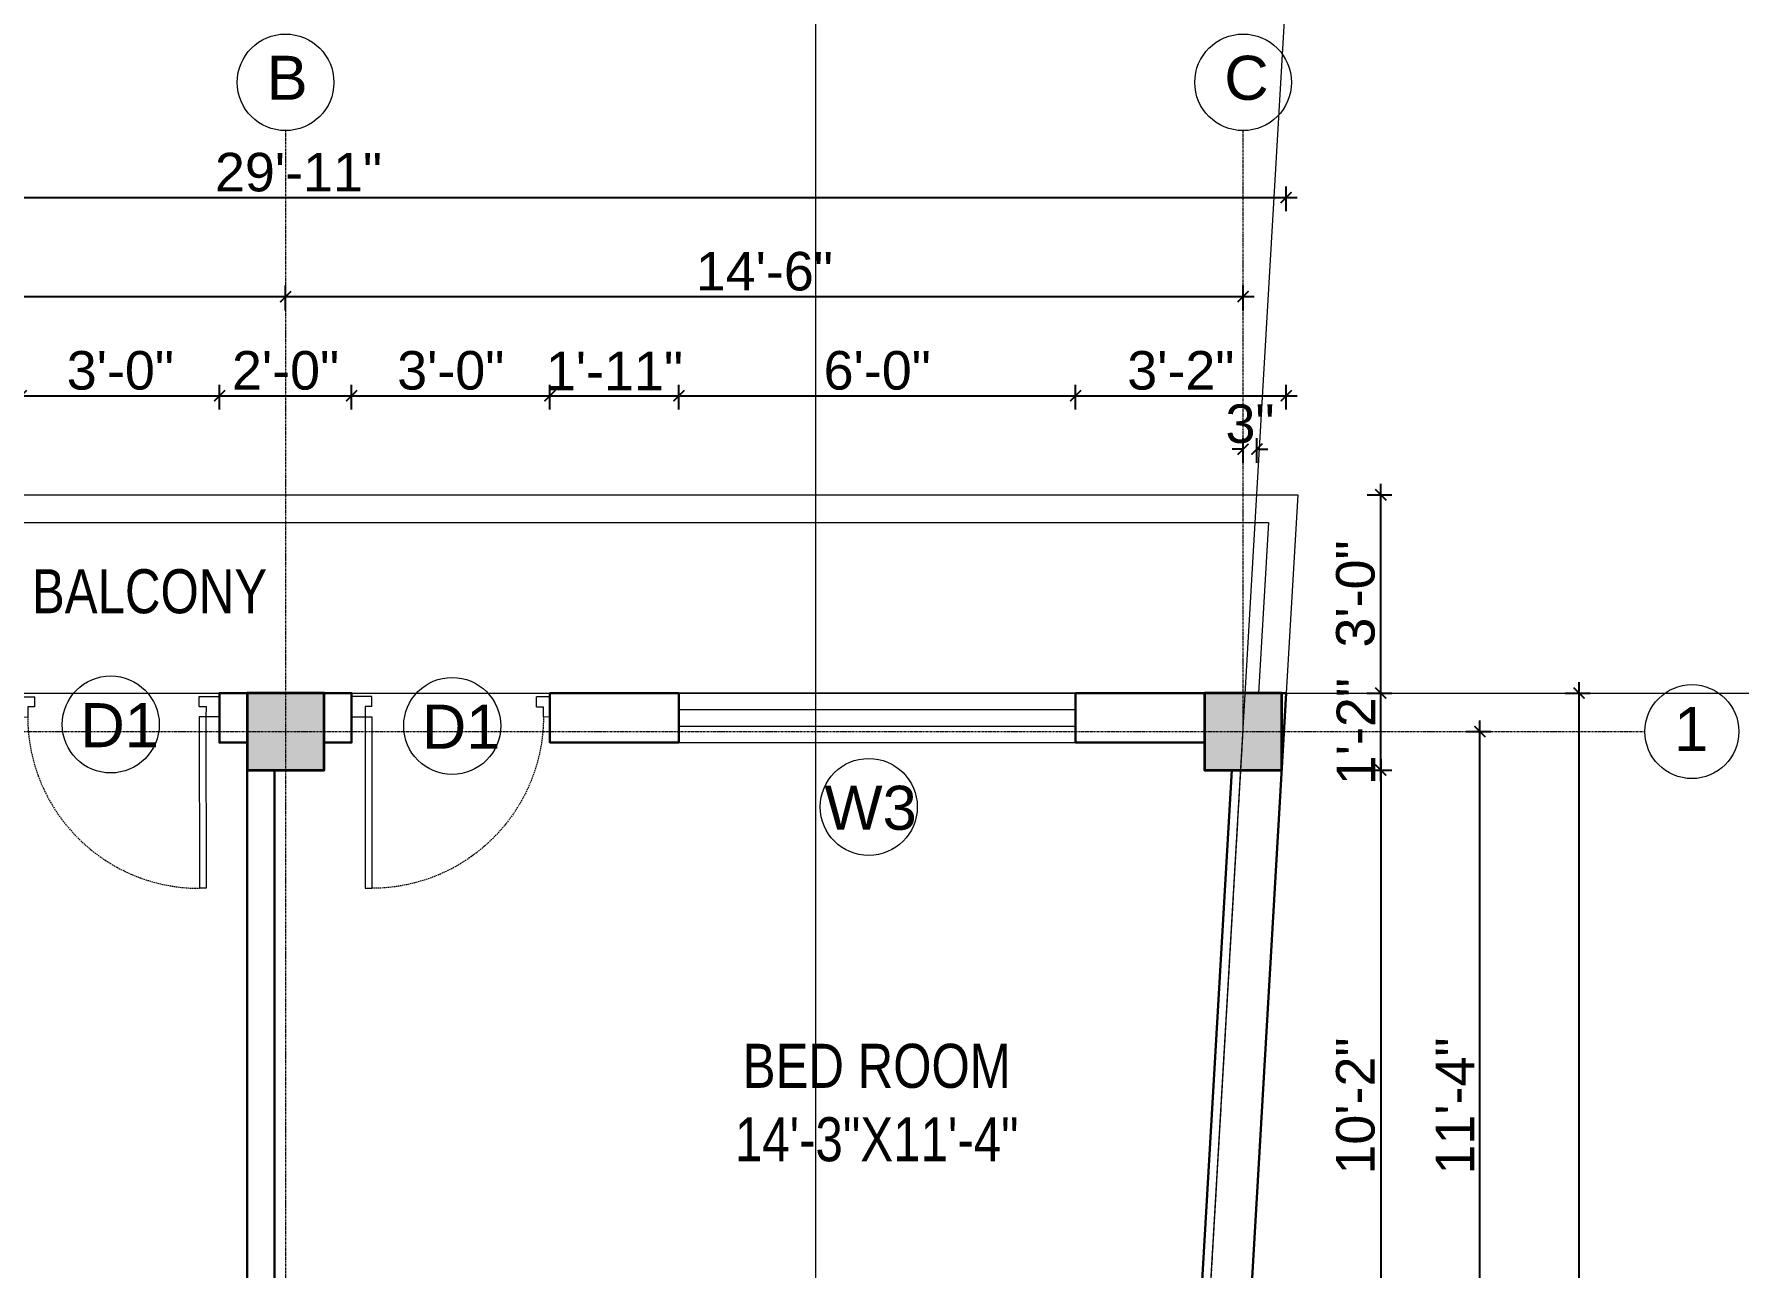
# Model space of a CAD drawing. Header units: inches. Extents: x 84707 to 107235, y 3922 to 10323.
# Drawn here: x 85552.4 to 85861.9, y 10051.1 to 10275.2 of the extents above; entities that cross this region are included whole.
import ezdxf

# ---------------------------------------------------------------- set-up
doc = ezdxf.new("R2010")
doc.units = ezdxf.units.IN
doc.header["$MEASUREMENT"] = 0
doc.linetypes.add('CENTER', pattern=[2, 1.25, -0.25, 0.25, -0.25])
doc.linetypes.add('HIDDEN', pattern=[0.375, 0.25, -0.125])
for name, color, linetype, lineweight in [('Annotate-Lite.w', 4, 'Continuous', 9), ('Annotations-Bold.w', 2, 'Continuous', 13), ('COLOUM', 3, 'Continuous', 35), ('DIM-2', 4, 'Continuous', 20), ('Door-Window.w', 4, 'Continuous', 15), ('wall', 240, 'Continuous', 30), ('wall light', 6, 'Continuous', 18), ('window', 130, 'Continuous', 13)]:
    doc.layers.add(name, color=color, linetype=linetype, lineweight=lineweight)
doc.styles.add('ARAIL', font='arial.ttf')
doc.styles.add('DIM', font='arial.ttf', dxfattribs={"width": 0.8})
doc.styles.add('gaurav', font='arial.ttf')
doc.dimstyles.new('8 inch dim', dxfattribs={"dimtxt": 7, "dimasz": 2, "dimexe": 2, "dimexo": 1, "dimgap": 1, "dimtad": 1, "dimdec": 0, "dimzin": 3, "dimdsep": 46, "dimlunit": 4, "dimtxsty": 'ARAIL', "dimblk": 'ARCHTICK', "dimcen": 0.09, "dimdle": 2, "dimadec": 0, "dimazin": 0, "dimtfac": 1, "dimtdec": 0, "dimtix": 1, "dimtofl": 0, "dimtmove": 1, "dimatfit": 3, "dimldrblk": 'ARCHTICK', "dimfxlon": 1, "dimtolj": 1, "dimtzin": 0, "dimarcsym": 0})

# ---------------------------------------------------------------- blocks, each defined once
blk = doc.blocks.new('column 14')
at = {"layer": 'COLOUM'}
h = blk.add_hatch(color=256, dxfattribs=at)
h.dxf.hatch_style = 1
h.paths.add_polyline_path([(7, 7), (-7, 7), (-7, -7), (7, -7)])
blk.add_lwpolyline([(7, 7), (7, -7), (-7, -7), (-7, 7)], close=True, dxfattribs=at)
blk = doc.blocks.new('*U9')
at = {"layer": 'Door-Window.w', "ltscale": 3}
for p, q in [((11067.44, 10097.93), (11092.24, 10116.76)), ((11068.18, 10096.96), (11093, 10115.8)), ((11092.24, 10116.76), (11093, 10115.8)), ((11063.03, 10097.66), (11065.96, 10099.89)), ((11065.25, 10094.74), (11063.03, 10097.66)), ((11065.96, 10099.89), (11067.44, 10097.93)), ((11065.97, 10096.82), (11067.44, 10097.93)), ((11067.44, 10097.93), (11068.18, 10096.96)), ((11066.71, 10095.85), (11065.25, 10094.74)), ((11066.71, 10095.85), (11065.97, 10096.82)), ((11084.8, 10072.06), (11083.33, 10070.95)), ((11084.81, 10068.99), (11083.33, 10070.95)), ((11084.8, 10072.06), (11085.54, 10071.08)), ((11084.81, 10068.99), (11087.74, 10071.22)), ((11085.54, 10071.08), (11087, 10072.19)), ((11087.74, 10071.22), (11087, 10072.19))]:
    blk.add_line(p, q, dxfattribs=at)
at = {"layer": 'Door-Window.w', "color": 9, "linetype": 'HIDDEN', "lineweight": 18}
blk.add_arc((11068.18, 10096.96), 31.16, 307.2347, 37.1906, dxfattribs=at)
blk = doc.blocks.new('_ArchTick')
at = {"color": 0, "linetype": 'ByBlock', "const_width": 0.15}
blk.add_lwpolyline([(-0.5, -0.5), (0.5, 0.5)], dxfattribs=at)
blk = doc.blocks.new('*D514')
at = {"layer": 'Defpoints', "color": 0, "transparency": 16777216}
for p in [(85586.03, 10209.52), (85550.03, 10155.51), (85586.03, 10155.52)]:
    blk.add_point(p, dxfattribs=at)
at = {"layer": 'DIM-2', "color": 0, "lineweight": -2, "transparency": 16777216}
for p, q in [((85550.03, 10207.02), (85550.03, 10211.52)), ((85586.03, 10207.02), (85586.03, 10211.52)), ((85548.03, 10209.52), (85588.03, 10209.52))]:
    blk.add_line(p, q, dxfattribs=at)
at = {"layer": 'DIM-2', "color": 0, "lineweight": -2, "transparency": 16777216, "xscale": 2, "yscale": 2, "zscale": 2, "rotation": 180}
blk.add_blockref('_ArchTick', (85550.03, 10209.52), dxfattribs=at)
at = {"layer": 'DIM-2', "color": 0, "lineweight": -2, "transparency": 16777216, "xscale": 2, "yscale": 2, "zscale": 2}
blk.add_blockref('_ArchTick', (85586.03, 10209.52), dxfattribs=at)
at = {"layer": 'DIM-2', "color": 0, "transparency": 16777216, "insert": (85568.03, 10214.09), "char_height": 7, "attachment_point": 5, "style": 'ARAIL'}
blk.add_mtext('\\A1;3\'-0"', dxfattribs=at)
blk = doc.blocks.new('*D415')
at = {"layer": 'Defpoints', "color": 0, "transparency": 16777216}
for p in [(85610.03, 10209.52), (85586.03, 10155.52), (85610.03, 10155.52)]:
    blk.add_point(p, dxfattribs=at)
at = {"layer": 'DIM-2', "color": 0, "lineweight": -2, "transparency": 16777216}
for p, q in [((85586.03, 10207.02), (85586.03, 10211.52)), ((85610.03, 10207.02), (85610.03, 10211.52)), ((85584.03, 10209.52), (85612.03, 10209.52))]:
    blk.add_line(p, q, dxfattribs=at)
at = {"layer": 'DIM-2', "color": 0, "lineweight": -2, "transparency": 16777216, "xscale": 2, "yscale": 2, "zscale": 2, "rotation": 180}
blk.add_blockref('_ArchTick', (85586.03, 10209.52), dxfattribs=at)
at = {"layer": 'DIM-2', "color": 0, "lineweight": -2, "transparency": 16777216, "xscale": 2, "yscale": 2, "zscale": 2}
blk.add_blockref('_ArchTick', (85610.03, 10209.52), dxfattribs=at)
at = {"layer": 'DIM-2', "color": 0, "transparency": 16777216, "insert": (85598.03, 10214.09), "char_height": 7, "attachment_point": 5, "style": 'ARAIL'}
blk.add_mtext('\\A1;2\'-0"', dxfattribs=at)
blk = doc.blocks.new('*D515')
at = {"layer": 'Defpoints', "color": 0, "transparency": 16777216}
for p in [(85646.03, 10209.52), (85610.03, 10155.52), (85646.03, 10155.52)]:
    blk.add_point(p, dxfattribs=at)
at = {"layer": 'DIM-2', "color": 0, "lineweight": -2, "transparency": 16777216}
for p, q in [((85610.03, 10207.02), (85610.03, 10211.52)), ((85646.03, 10207.02), (85646.03, 10211.52)), ((85608.03, 10209.52), (85648.03, 10209.52))]:
    blk.add_line(p, q, dxfattribs=at)
at = {"layer": 'DIM-2', "color": 0, "lineweight": -2, "transparency": 16777216, "xscale": 2, "yscale": 2, "zscale": 2, "rotation": 180}
blk.add_blockref('_ArchTick', (85610.03, 10209.52), dxfattribs=at)
at = {"layer": 'DIM-2', "color": 0, "lineweight": -2, "transparency": 16777216, "xscale": 2, "yscale": 2, "zscale": 2}
blk.add_blockref('_ArchTick', (85646.03, 10209.52), dxfattribs=at)
at = {"layer": 'DIM-2', "color": 0, "transparency": 16777216, "insert": (85628.03, 10214.09), "char_height": 7, "attachment_point": 5, "style": 'ARAIL'}
blk.add_mtext('\\A1;3\'-0"', dxfattribs=at)
blk = doc.blocks.new('*D516')
at = {"layer": 'Defpoints', "color": 0, "transparency": 16777216}
for p in [(85669.47, 10209.52), (85646.03, 10155.52), (85669.47, 10155.52)]:
    blk.add_point(p, dxfattribs=at)
at = {"layer": 'DIM-2', "color": 0, "lineweight": -2, "transparency": 16777216}
for p, q in [((85646.03, 10207.02), (85646.03, 10211.52)), ((85669.47, 10207.02), (85669.47, 10211.52)), ((85644.03, 10209.52), (85671.47, 10209.52))]:
    blk.add_line(p, q, dxfattribs=at)
at = {"layer": 'DIM-2', "color": 0, "lineweight": -2, "transparency": 16777216, "xscale": 2, "yscale": 2, "zscale": 2, "rotation": 180}
blk.add_blockref('_ArchTick', (85646.03, 10209.52), dxfattribs=at)
at = {"layer": 'DIM-2', "color": 0, "lineweight": -2, "transparency": 16777216, "xscale": 2, "yscale": 2, "zscale": 2}
blk.add_blockref('_ArchTick', (85669.47, 10209.52), dxfattribs=at)
at = {"layer": 'DIM-2', "color": 0, "transparency": 16777216, "insert": (85657.75, 10214.03), "char_height": 7, "attachment_point": 5, "style": 'ARAIL'}
blk.add_mtext('\\A1;1\'-11"', dxfattribs=at)
blk = doc.blocks.new('*D517')
at = {"layer": 'Defpoints', "color": 0, "transparency": 16777216}
for p in [(85741.47, 10209.52), (85669.47, 10155.52), (85741.47, 10155.52)]:
    blk.add_point(p, dxfattribs=at)
at = {"layer": 'DIM-2', "color": 0, "lineweight": -2, "transparency": 16777216}
for p, q in [((85669.47, 10207.02), (85669.47, 10211.52)), ((85741.47, 10207.02), (85741.47, 10211.52)), ((85667.47, 10209.52), (85743.47, 10209.52))]:
    blk.add_line(p, q, dxfattribs=at)
at = {"layer": 'DIM-2', "color": 0, "lineweight": -2, "transparency": 16777216, "xscale": 2, "yscale": 2, "zscale": 2, "rotation": 180}
blk.add_blockref('_ArchTick', (85669.47, 10209.52), dxfattribs=at)
at = {"layer": 'DIM-2', "color": 0, "lineweight": -2, "transparency": 16777216, "xscale": 2, "yscale": 2, "zscale": 2}
blk.add_blockref('_ArchTick', (85741.47, 10209.52), dxfattribs=at)
at = {"layer": 'DIM-2', "color": 0, "transparency": 16777216, "insert": (85705.47, 10214.09), "char_height": 7, "attachment_point": 5, "style": 'ARAIL'}
blk.add_mtext('\\A1;6\'-0"', dxfattribs=at)
blk = doc.blocks.new('*D518')
at = {"layer": 'Defpoints', "color": 0, "transparency": 16777216}
for p in [(85779.72, 10209.52), (85741.47, 10155.52), (85779.72, 10155.52)]:
    blk.add_point(p, dxfattribs=at)
at = {"layer": 'DIM-2', "color": 0, "lineweight": -2, "transparency": 16777216}
for p, q in [((85741.47, 10207.02), (85741.47, 10211.52)), ((85779.72, 10207.02), (85779.72, 10211.52)), ((85739.47, 10209.52), (85781.72, 10209.52))]:
    blk.add_line(p, q, dxfattribs=at)
at = {"layer": 'DIM-2', "color": 0, "lineweight": -2, "transparency": 16777216, "xscale": 2, "yscale": 2, "zscale": 2, "rotation": 180}
blk.add_blockref('_ArchTick', (85741.47, 10209.52), dxfattribs=at)
at = {"layer": 'DIM-2', "color": 0, "lineweight": -2, "transparency": 16777216, "xscale": 2, "yscale": 2, "zscale": 2}
blk.add_blockref('_ArchTick', (85779.72, 10209.52), dxfattribs=at)
at = {"layer": 'DIM-2', "color": 0, "transparency": 16777216, "insert": (85760.6, 10214.09), "char_height": 7, "attachment_point": 5, "style": 'ARAIL'}
blk.add_mtext('\\A1;3\'-2"', dxfattribs=at)
blk = doc.blocks.new('*D519')
at = {"layer": 'Defpoints', "color": 0, "transparency": 16777216}
for p in [(85598.03, 10227.52), (85428.03, 10155.52), (85598.03, 10155.52)]:
    blk.add_point(p, dxfattribs=at)
at = {"layer": 'DIM-2', "color": 0, "lineweight": -2, "transparency": 16777216}
for p, q in [((85428.03, 10225.02), (85428.03, 10229.52)), ((85598.03, 10225.02), (85598.03, 10229.52)), ((85426.03, 10227.52), (85600.03, 10227.52))]:
    blk.add_line(p, q, dxfattribs=at)
at = {"layer": 'DIM-2', "color": 0, "lineweight": -2, "transparency": 16777216, "xscale": 2, "yscale": 2, "zscale": 2, "rotation": 180}
blk.add_blockref('_ArchTick', (85428.03, 10227.52), dxfattribs=at)
at = {"layer": 'DIM-2', "color": 0, "lineweight": -2, "transparency": 16777216, "xscale": 2, "yscale": 2, "zscale": 2}
blk.add_blockref('_ArchTick', (85598.03, 10227.52), dxfattribs=at)
at = {"layer": 'DIM-2', "color": 0, "transparency": 16777216, "insert": (85513.03, 10232.03), "char_height": 7, "attachment_point": 5, "style": 'ARAIL'}
blk.add_mtext('\\A1;14\'-2"', dxfattribs=at)
blk = doc.blocks.new('*D520')
at = {"layer": 'Defpoints', "color": 0, "transparency": 16777216}
for p in [(85771.91, 10227.52), (85771.91, 10155.52), (85598.03, 10140.86)]:
    blk.add_point(p, dxfattribs=at)
at = {"layer": 'DIM-2', "color": 0, "lineweight": -2, "transparency": 16777216}
for p, q in [((85598.03, 10225.02), (85598.03, 10229.52)), ((85771.91, 10225.02), (85771.91, 10229.52)), ((85596.03, 10227.52), (85773.91, 10227.52))]:
    blk.add_line(p, q, dxfattribs=at)
at = {"layer": 'DIM-2', "color": 0, "lineweight": -2, "transparency": 16777216, "xscale": 2, "yscale": 2, "zscale": 2, "rotation": 180}
blk.add_blockref('_ArchTick', (85598.03, 10227.52), dxfattribs=at)
at = {"layer": 'DIM-2', "color": 0, "lineweight": -2, "transparency": 16777216, "xscale": 2, "yscale": 2, "zscale": 2}
blk.add_blockref('_ArchTick', (85771.91, 10227.52), dxfattribs=at)
at = {"layer": 'DIM-2', "color": 0, "transparency": 16777216, "insert": (85684.97, 10232.09), "char_height": 7, "attachment_point": 5, "style": 'ARAIL'}
blk.add_mtext('\\A1;14\'-6"', dxfattribs=at)
blk = doc.blocks.new('*D399')
at = {"layer": 'Defpoints', "color": 0, "transparency": 16777216}
for p in [(85779.72, 10245.52), (85421.03, 10155.52), (85779.72, 10155.52)]:
    blk.add_point(p, dxfattribs=at)
at = {"layer": 'DIM-2', "color": 0, "lineweight": -2, "transparency": 16777216}
for p, q in [((85421.03, 10243.02), (85421.03, 10247.52)), ((85779.72, 10243.02), (85779.72, 10247.52)), ((85419.03, 10245.52), (85781.72, 10245.52))]:
    blk.add_line(p, q, dxfattribs=at)
at = {"layer": 'DIM-2', "color": 0, "lineweight": -2, "transparency": 16777216, "xscale": 2, "yscale": 2, "zscale": 2, "rotation": 180}
blk.add_blockref('_ArchTick', (85421.03, 10245.52), dxfattribs=at)
at = {"layer": 'DIM-2', "color": 0, "lineweight": -2, "transparency": 16777216, "xscale": 2, "yscale": 2, "zscale": 2}
blk.add_blockref('_ArchTick', (85779.72, 10245.52), dxfattribs=at)
at = {"layer": 'DIM-2', "color": 0, "transparency": 16777216, "insert": (85600.38, 10250.09), "char_height": 7, "attachment_point": 5, "style": 'ARAIL'}
blk.add_mtext('\\A1;29\'-11"', dxfattribs=at)
blk = doc.blocks.new('*D418')
at = {"layer": 'Defpoints', "color": 0, "transparency": 16777216}
for p in [(85778.91, 10141.52), (85770.98, 10019.52), (85796.91, 10019.52)]:
    blk.add_point(p, dxfattribs=at)
at = {"layer": 'DIM-2', "color": 0, "lineweight": -2, "transparency": 16777216}
for p, q in [((85794.41, 10141.52), (85798.91, 10141.52)), ((85796.91, 10143.52), (85796.91, 10017.52)), ((85794.41, 10019.52), (85798.91, 10019.52))]:
    blk.add_line(p, q, dxfattribs=at)
at = {"layer": 'DIM-2', "color": 0, "lineweight": -2, "transparency": 16777216, "xscale": 2, "yscale": 2, "zscale": 2}
for p, rotation in [((85796.91, 10141.52), 90), ((85796.91, 10019.52), 270)]:
    blk.add_blockref('_ArchTick', p, dxfattribs=dict(at, rotation=rotation))
at = {"layer": 'DIM-2', "color": 0, "transparency": 16777216, "insert": (85792.33, 10080.52), "char_height": 7, "attachment_point": 5, "rotation": 90, "style": 'ARAIL'}
blk.add_mtext('\\A1;10\'-2"', dxfattribs=at)
blk = doc.blocks.new('*D409')
at = {"layer": 'Defpoints', "color": 0, "transparency": 16777216}
for p in [(85778.91, 10155.52), (85832.91, 10155.52), (85752.31, 9685.52)]:
    blk.add_point(p, dxfattribs=at)
at = {"layer": 'DIM-2', "color": 0, "lineweight": -2, "transparency": 16777216}
for p, q in [((85832.91, 9683.52), (85832.91, 10157.52)), ((85830.41, 10155.52), (85834.91, 10155.52)), ((85830.41, 9685.52), (85834.91, 9685.52))]:
    blk.add_line(p, q, dxfattribs=at)
at = {"layer": 'DIM-2', "color": 0, "lineweight": -2, "transparency": 16777216, "xscale": 2, "yscale": 2, "zscale": 2}
for p, rotation in [((85832.91, 10155.52), 90), ((85832.91, 9685.52), 270)]:
    blk.add_blockref('_ArchTick', p, dxfattribs=dict(at, rotation=rotation))
at = {"layer": 'DIM-2', "color": 0, "transparency": 16777216, "insert": (85828.33, 9920.52), "char_height": 7, "attachment_point": 5, "rotation": 90, "style": 'ARAIL'}
blk.add_mtext('\\A1;39\'-2"', dxfattribs=at)
blk = doc.blocks.new('*D411')
at = {"layer": 'Defpoints', "color": 0, "transparency": 16777216}
for p in [(85771.91, 10148.52), (85814.91, 10148.52), (85763.98, 10012.52)]:
    blk.add_point(p, dxfattribs=at)
at = {"layer": 'DIM-2', "color": 0, "lineweight": -2, "transparency": 16777216}
for p, q in [((85812.41, 10148.52), (85816.91, 10148.52)), ((85814.91, 10010.52), (85814.91, 10150.52)), ((85812.41, 10012.52), (85816.91, 10012.52))]:
    blk.add_line(p, q, dxfattribs=at)
at = {"layer": 'DIM-2', "color": 0, "lineweight": -2, "transparency": 16777216, "xscale": 2, "yscale": 2, "zscale": 2}
for p, rotation in [((85814.91, 10148.52), 90), ((85814.91, 10012.52), 270)]:
    blk.add_blockref('_ArchTick', p, dxfattribs=dict(at, rotation=rotation))
at = {"layer": 'DIM-2', "color": 0, "transparency": 16777216, "insert": (85810.39, 10080.52), "char_height": 7, "attachment_point": 5, "rotation": 90, "style": 'ARAIL'}
blk.add_mtext('\\A1;11\'-4"', dxfattribs=at)
blk = doc.blocks.new('*D491')
at = {"layer": 'Defpoints', "color": 0, "transparency": 16777216}
for p in [(85779.72, 10155.52), (85796.91, 10155.52), (85778.91, 10141.52)]:
    blk.add_point(p, dxfattribs=at)
at = {"layer": 'DIM-2', "color": 0, "lineweight": -2, "transparency": 16777216}
for p, q in [((85796.91, 10139.52), (85796.91, 10157.52)), ((85794.41, 10155.52), (85798.91, 10155.52)), ((85794.41, 10141.52), (85798.91, 10141.52))]:
    blk.add_line(p, q, dxfattribs=at)
at = {"layer": 'DIM-2', "color": 0, "lineweight": -2, "transparency": 16777216, "xscale": 2, "yscale": 2, "zscale": 2}
for p, rotation in [((85796.91, 10155.52), 90), ((85796.91, 10141.52), 270)]:
    blk.add_blockref('_ArchTick', p, dxfattribs=dict(at, rotation=rotation))
at = {"layer": 'DIM-2', "color": 0, "transparency": 16777216, "insert": (85792.39, 10148.52), "char_height": 7, "attachment_point": 5, "rotation": 90, "style": 'ARAIL'}
blk.add_mtext('\\A1;1\'-2"', dxfattribs=at)
blk = doc.blocks.new('*D529')
at = {"layer": 'Defpoints', "color": 0, "transparency": 16777216}
for p in [(85781.82, 10191.52), (85796.91, 10191.52), (85779.72, 10155.52)]:
    blk.add_point(p, dxfattribs=at)
at = {"layer": 'DIM-2', "color": 0, "lineweight": -2, "transparency": 16777216}
for p, q in [((85794.41, 10191.52), (85798.91, 10191.52)), ((85796.91, 10153.52), (85796.91, 10193.52)), ((85794.41, 10155.52), (85798.91, 10155.52))]:
    blk.add_line(p, q, dxfattribs=at)
at = {"layer": 'DIM-2', "color": 0, "lineweight": -2, "transparency": 16777216, "xscale": 2, "yscale": 2, "zscale": 2}
for p, rotation in [((85796.91, 10191.52), 90), ((85796.91, 10155.52), 270)]:
    blk.add_blockref('_ArchTick', p, dxfattribs=dict(at, rotation=rotation))
at = {"layer": 'DIM-2', "color": 0, "transparency": 16777216, "insert": (85792.33, 10173.52), "char_height": 7, "attachment_point": 5, "rotation": 90, "style": 'ARAIL'}
blk.add_mtext('\\A1;3\'-0"', dxfattribs=at)
blk = doc.blocks.new('*D582')
at = {"layer": 'Defpoints', "color": 0, "transparency": 16777216}
for p in [(85771.91, 10199.82), (85771.91, 10191.52), (85774.41, 10191.52)]:
    blk.add_point(p, dxfattribs=at)
at = {"layer": 'DIM-2', "color": 0, "lineweight": -2, "transparency": 16777216}
for p, q in [((85771.91, 10197.32), (85771.91, 10201.82)), ((85774.41, 10197.32), (85774.41, 10201.82)), ((85771.91, 10199.82), (85769.91, 10199.82)), ((85774.41, 10199.82), (85776.41, 10199.82))]:
    blk.add_line(p, q, dxfattribs=at)
at = {"layer": 'DIM-2', "color": 0, "lineweight": -2, "transparency": 16777216, "xscale": 2, "yscale": 2, "zscale": 2}
blk.add_blockref('_ArchTick', (85771.91, 10199.82), dxfattribs=at)
at = {"layer": 'DIM-2', "color": 0, "lineweight": -2, "transparency": 16777216, "xscale": 2, "yscale": 2, "zscale": 2, "rotation": 180}
blk.add_blockref('_ArchTick', (85774.41, 10199.82), dxfattribs=at)
at = {"layer": 'DIM-2', "color": 0, "transparency": 16777216, "insert": (85773.16, 10204.4), "char_height": 7, "attachment_point": 5, "style": 'ARAIL'}
blk.add_mtext('\\A1;3"', dxfattribs=at)

msp = doc.modelspace()

# ---------------------------------------------------------------- linework, layer by layer
at = {"layer": 'Annotate-Lite.w', "ltscale": 0.005}
for centre in [(85566.29, 10149.82), (85628.29, 10149.55), (85703.93, 10134.84)]:
    msp.add_circle(centre, 8.81, dxfattribs=at)
at = {"layer": 'Annotations-Bold.w', "linetype": 'CENTER', "ltscale": 0.3}
for p, q in [((85598.03, 10257.68), (85598.03, 9603.74)), ((85358.62, 10148.52), (85844.87, 10148.52))]:
    msp.add_line(p, q, dxfattribs=at)
msp.add_lwpolyline([(85745.31, 9603.74), (85745.31, 9692.52), (85771.91, 10148.52), (85771.91, 10257.68)], dxfattribs=at)
at = {"layer": 'DIM-2'}
for p, direction in [((85745.31, 9692.52), (0.0582225, 0.9983036)), ((85694.33, 9878.08), (0, 1)), ((84806.37, 10155.52), (1, 0))]:
    msp.add_xline(p, direction, dxfattribs=at)
for centre, radius in [((85598.03, 10266.44), 8.77), ((85771.91, 10266.44), 8.77), ((85853.4, 10148.52), 8.53)]:
    msp.add_circle(centre, radius, dxfattribs=at)
at = {"layer": 'wall'}
for p, q in [((85646.03, 10146.49), (85646.03, 10155.52)), ((85669.47, 10155.52), (85646.03, 10155.52)), ((85669.47, 10146.52), (85669.47, 10155.52)), ((85779.72, 10155.52), (85741.47, 10155.52)), ((85741.47, 10146.52), (85741.47, 10155.52)), ((85779.72, 10155.52), (85766.95, 9936.52)), ((85669.47, 10146.52), (85646.03, 10146.52)), ((85764.91, 10146.52), (85741.47, 10146.52)), ((85591.03, 10019.52), (85591.03, 10141.52)), ((85596.03, 10019.52), (85596.03, 10141.52))]:
    msp.add_line(p, q, dxfattribs=at)
for points in [[(85591.03, 10155.52), (85586.03, 10155.52), (85586.03, 10146.52), (85591.03, 10146.52)], [(85605.03, 10155.52), (85610.03, 10155.52), (85610.03, 10146.52), (85605.03, 10146.52)]]:
    msp.add_lwpolyline(points, close=True, dxfattribs=at)
msp.add_lwpolyline([(85769.89, 10141.52), (85758.23, 9941.52), (85750.22, 9941.52)], dxfattribs=at)
at = {"layer": 'wall light'}
msp.add_line((85781.82, 10191.52), (85779.72, 10155.52), dxfattribs=at)
for points in [[(85421.03, 10191.52), (85781.82, 10191.52)], [(85426.03, 10155.52), (85426.03, 10186.52), (85776.52, 10186.52), (85774.71, 10155.52)]]:
    msp.add_lwpolyline(points, dxfattribs=at)
at = {"layer": 'window'}
for p, q in [((85741.47, 10155.52), (85669.47, 10155.52)), ((85669.47, 10152.52), (85741.47, 10152.52)), ((85669.47, 10149.52), (85741.47, 10149.52)), ((85669.47, 10146.52), (85741.47, 10146.52))]:
    msp.add_line(p, q, dxfattribs=at)

# ---------------------------------------------------------------- block references
at = {"layer": 'Door-Window.w', "linetype": 'ByBlock', "yscale": 0.999790782091718, "zscale": 0.999790782091718}
for p, xscale, rotation in [((84219.54, 25067.72), 0.999790782091718, 232.8475757098403), ((86976.53, 25067.72), -0.9997907820917176, 127.1524242901596)]:
    msp.add_blockref('*U9', p, dxfattribs=dict(at, xscale=xscale, rotation=rotation))
at = {"layer": 'wall', "xscale": -1, "rotation": 270}
for p in [(85598.03, 10148.52), (85771.91, 10148.52)]:
    msp.add_blockref('column 14', p, dxfattribs=at)

# ---------------------------------------------------------------- texts
at = {"ltscale": 7, "char_height": 8, "width": 121.9318, "attachment_point": 8, "style": 'DIM'}
for s, insert in [('BALCONY', (85573.33, 10169.9)), ('BED ROOM\\P14\'-3"X11\'-4"', (85705.38, 10070.37))]:
    msp.add_mtext(s, dxfattribs=dict(at, insert=insert))
at = {"layer": 'Annotate-Lite.w', "ltscale": 0.005, "char_height": 8, "attachment_point": 1, "style": 'gaurav'}
for s, insert in [('D1', (85560.77, 10153.69)), ('D1', (85622.77, 10153.42)), ('W3', (85695.89, 10138.69))]:
    msp.add_mtext_dynamic_manual_height_columns(s, width=8, gutter_width=100, heights=[0], dxfattribs=dict(at, insert=insert))
at = {"layer": 'Annotations-Bold.w', "linetype": 'CENTER', "ltscale": 1.5, "char_height": 8, "attachment_point": 1, "style": 'ARAIL'}
for s, insert in [('B', (85594.6, 10271.27)), ('C', (85768.48, 10271.27)), ('1', (85850.17, 10152.98))]:
    msp.add_mtext_dynamic_manual_height_columns(s, width=6.5393, gutter_width=100, heights=[0], dxfattribs=dict(at, insert=insert))

# ---------------------------------------------------------------- dimensions: what is measured, and where the dimension line sits
at = {"layer": 'DIM-2'}
for base, p1, p2, picture, middle in [((85779.72, 10245.52), (85421.03, 10155.52), (85779.72, 10155.52), '*D399', (85600.38, 10250.09)), ((85598.03, 10227.52), (85428.03, 10155.52), (85598.03, 10155.52), '*D519', (85513.03, 10232.03)), ((85771.91, 10227.52), (85598.03, 10140.86), (85771.91, 10155.52), '*D520', (85684.97, 10232.09)), ((85586.03, 10209.52), (85550.03, 10155.51), (85586.03, 10155.52), '*D514', (85568.03, 10214.09)), ((85610.03, 10209.52), (85586.03, 10155.52), (85610.03, 10155.52), '*D415', (85598.03, 10214.09)), ((85646.03, 10209.52), (85610.03, 10155.52), (85646.03, 10155.52), '*D515', (85628.03, 10214.09)), ((85741.47, 10209.52), (85669.47, 10155.52), (85741.47, 10155.52), '*D517', (85705.47, 10214.09)), ((85779.72, 10209.52), (85741.47, 10155.52), (85779.72, 10155.52), '*D518', (85760.6, 10214.09)), ((85771.907, 10199.8206), (85774.4148, 10191.5175), (85771.907, 10191.5175), '*D582', (85773.1609, 10204.397))]:
    dim = msp.add_linear_dim(base=base, p1=p1, p2=p2, dimstyle='8 inch dim', dxfattribs=at)
    dim.commit()
    dim.dimension.update_dxf_attribs({"geometry": picture, "text_midpoint": middle})
dim = msp.add_linear_dim(base=(85669.47, 10209.52), p1=(85646.03, 10155.52), p2=(85669.47, 10155.52), dimstyle='8 inch dim', dxfattribs=at)
dim.commit()
dim.dimension.update_dxf_attribs({"geometry": '*D516', "text_midpoint": (85657.75, 10209.52), "dimtype": 160})
for base, p1, p2, picture, middle in [((85796.91, 10191.52), (85779.72, 10155.52), (85781.82, 10191.52), '*D529', (85792.33, 10173.52)), ((85832.91, 10155.52), (85752.31, 9685.52), (85778.91, 10155.52), '*D409', (85828.33, 9920.52)), ((85814.91, 10148.52), (85763.98, 10012.52), (85771.91, 10148.52), '*D411', (85810.39, 10080.52)), ((85796.91, 10019.52), (85778.91, 10141.52), (85770.98, 10019.52), '*D418', (85792.33, 10080.52))]:
    dim = msp.add_linear_dim(base=base, p1=p1, p2=p2, angle=90, dimstyle='8 inch dim', dxfattribs=at)
    dim.commit()
    dim.dimension.update_dxf_attribs({"geometry": picture, "text_midpoint": middle})
dim = msp.add_linear_dim(base=(85796.91, 10155.52), p1=(85778.91, 10141.52), p2=(85779.72, 10155.52), angle=90, dimstyle='8 inch dim', dxfattribs=at)
dim.commit()
dim.dimension.update_dxf_attribs({"geometry": '*D491', "text_midpoint": (85796.91, 10148.52), "dimtype": 160})

doc.saveas('drawing.dxf')
